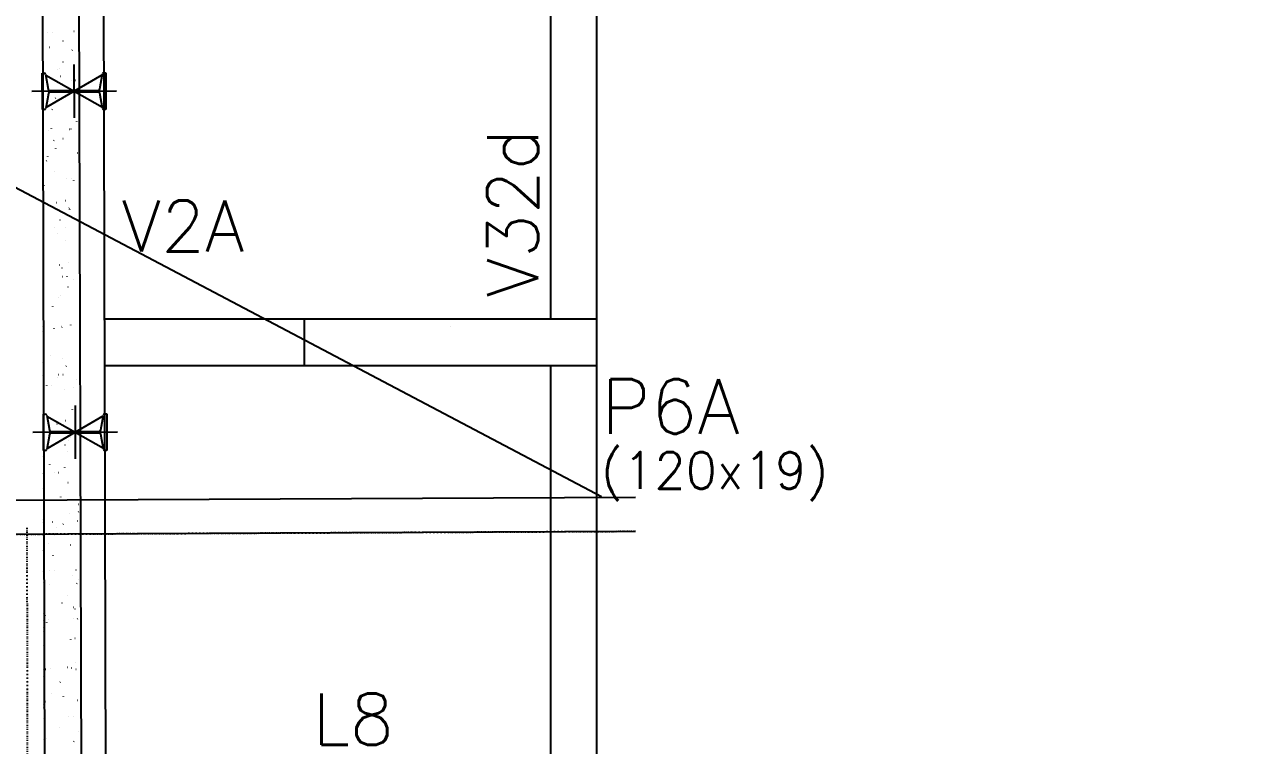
# Model space of a CAD drawing. Extents: x -40810 to 33675, y -2018 to 21213.
# Drawn here: x 19191.5 to 19690.1, y 3449.3 to 3745.4 of the extents above; entities that cross this region are included whole.
import ezdxf

# ---------------------------------------------------------------- set-up
doc = ezdxf.new("R2010")
doc.units = 0
doc.linetypes.add('ESTILO_TQS_0003', pattern=[1.5, 0.5, -0.4, 0.1, -0.5])
doc.layers.get('0').update_dxf_attribs({"color": 1, "lineweight": 9})
for name, color, linetype in [('1', 5, 'Continuous'), ('10', 7, 'Continuous'), ('12', 3, 'Continuous'), ('19', 5, 'Continuous'), ('24', 5, 'ESTILO_TQS_0003'), ('242', 3, 'Continuous'), ('3', 2, 'Continuous'), ('49', 20, 'Continuous'), ('51', 6, 'Continuous'), ('8', 5, 'Continuous'), ('9', 3, 'Continuous')]:
    doc.layers.add(name, color=color, linetype=linetype)
doc.styles.get("Standard").update_dxf_attribs({"font": 'romans.shx', "width": 0.8})

# ---------------------------------------------------------------- blocks, each defined once
blk = doc.blocks.new('_H9EFD498501-010')
for p, q in [((187.456345, 4284.126951), (187.456345, 4284.126951)), ((187.456345, 4284.126951), (187.456345, 4284.126951)), ((187.456345, 4284.126951), (187.456345, 4284.126951)), ((189.785322, 4284.228636), (189.86025, 4284.231908)), ((191.658537, 4284.310423), (191.733466, 4284.313694)), ((200.500114, 4284.696454), (200.575042, 4284.699726)), ((190.513497, 4278.152372), (190.586719, 4278.168605)), ((196.086939, 4280.649569), (196.096729, 4280.723927)), ((187.46714, 4277.477011), (187.46714, 4277.477011)), ((187.46714, 4277.477011), (187.46714, 4277.477011)), ((199.853939, 4276.917305), (199.899597, 4276.976807)), ((193.713059, 4268.914353), (193.758716, 4268.973855)), ((194.598941, 4269.347098), (194.60873, 4269.421456)), ((196.110057, 4272.038182), (196.155714, 4272.097684)), ((187.488057, 4264.591091), (187.488057, 4264.591091)), ((187.488057, 4264.591091), (187.488057, 4264.591091)), ((187.488057, 4264.591091), (187.488057, 4264.591091)), ((187.488977, 4264.024241), (187.488977, 4264.024241)), ((187.488977, 4264.024241), (187.488977, 4264.024241)), ((189.212298, 4264.099483), (189.287226, 4264.102754)), ((191.235494, 4265.421877), (191.308716, 4265.43811)), ((194.896604, 4266.233526), (194.969826, 4266.249759)), ((199.327661, 4264.541129), (199.40259, 4264.5444)), ((201.200876, 4264.622915), (201.275805, 4264.626187)), ((187.494195, 4260.809772), (187.503692, 4260.822149)), ((187.494195, 4260.809772), (187.494195, 4260.809772)), ((193.008153, 4257.263863), (193.017942, 4257.338222)), ((187.508973, 4251.70517), (187.508973, 4251.70517)), ((187.508973, 4251.70517), (187.508973, 4251.70517)), ((191.591381, 4252.610218), (191.664603, 4252.626451)), ((187.521608, 4243.921531), (187.521608, 4243.921531)), ((187.521608, 4243.921531), (187.521608, 4243.921531)), ((187.521608, 4243.921531), (187.521608, 4243.921531)), ((188.039845, 4243.944158), (188.114773, 4243.947429)), ((189.91306, 4244.025944), (189.987989, 4244.029215)), ((191.343944, 4244.622941), (191.353733, 4244.6973)), ((198.754637, 4244.411976), (198.829565, 4244.415247)), ((199.29409, 4244.562005), (199.339747, 4244.621507)), ((201.691088, 4247.685834), (201.736745, 4247.745336)), ((187.52989, 4238.819249), (187.52989, 4238.819249)), ((187.52989, 4238.819249), (187.52989, 4238.819249)), ((187.52989, 4238.819249), (187.52989, 4238.819249)), ((192.313378, 4239.879723), (192.386601, 4239.895956)), ((195.974488, 4240.691372), (196.047711, 4240.707605)), ((189.855945, 4233.32047), (189.865735, 4233.394828)), ((193.039066, 4236.4103), (193.084723, 4236.469801)), ((201.896543, 4234.738488), (201.906332, 4234.812846)), ((187.545422, 4229.250843), (187.545422, 4229.250843)), ((187.545422, 4229.250843), (187.545422, 4229.250843)), ((187.545422, 4229.250843), (187.545422, 4229.250843)), ((189.295183, 4231.531177), (189.340841, 4231.590678)), ((187.550807, 4225.933329), (187.550807, 4225.933329)), ((187.550807, 4225.933329), (187.550807, 4225.933329)), ((187.554239, 4223.818821), (187.554239, 4223.818821)), ((187.554239, 4223.818821), (187.554239, 4223.818821)), ((187.554239, 4223.818821), (187.554239, 4223.818821)), ((192.669265, 4227.068064), (192.742487, 4227.084297)), ((197.582184, 4224.25665), (197.657112, 4224.259922)), ((199.455399, 4224.338437), (199.530328, 4224.341708)), ((200.408544, 4223.436016), (200.418334, 4223.510375)), ((188.265157, 4221.237236), (188.274947, 4221.311594)), ((187.567038, 4215.93449), (187.567038, 4215.93449)), ((187.567038, 4215.93449), (187.567038, 4215.93449)), ((187.571724, 4213.047408), (187.571724, 4213.047408)), ((187.571724, 4213.047408), (187.571724, 4213.047408)), ((187.571724, 4213.047408), (187.571724, 4213.047408)), ((193.391263, 4214.337569), (193.464485, 4214.353802)), ((197.052373, 4215.149218), (197.125595, 4215.165451)), ((198.620098, 4212.057952), (198.665755, 4212.117453)), ((198.817756, 4211.352782), (198.827546, 4211.427141)), ((187.586871, 4203.716111), (187.586871, 4203.716111)), ((188.167583, 4203.741465), (188.242512, 4203.744737)), ((192.479217, 4204.055), (192.524874, 4204.114502)), ((194.876215, 4207.178829), (194.921872, 4207.23833)), ((197.00916, 4204.127497), (197.084088, 4204.130768)), ((187.592641, 4200.161488), (187.592641, 4200.161488)), ((187.592641, 4200.161488), (187.592641, 4200.161488)), ((193.747149, 4201.52591), (193.820371, 4201.542142)), ((197.153547, 4198.71186), (197.163337, 4198.786219)), ((187.59665, 4197.691915), (187.59665, 4197.691915)), ((187.59665, 4197.691915), (187.59665, 4197.691915)), ((194.469147, 4188.795415), (194.542369, 4188.811648)), ((198.130257, 4189.607063), (198.203479, 4189.623296)), ((187.613558, 4187.275567), (187.613558, 4187.275567)), ((187.613558, 4187.275567), (187.613558, 4187.275567)), ((187.613558, 4187.275567), (187.613558, 4187.275567)), ((187.619502, 4183.613401), (187.619502, 4183.613401)), ((187.619502, 4183.613401), (187.619502, 4183.613401)), ((187.619502, 4183.613401), (187.619502, 4183.613401)), ((195.665549, 4187.409389), (195.675338, 4187.483747)), ((195.836707, 4183.972172), (195.911635, 4183.975443)), ((197.709922, 4184.053958), (197.784851, 4184.05723)), ((198.060248, 4179.702652), (198.105905, 4179.762154)), ((200.457246, 4182.826481), (200.502903, 4182.885982)), ((187.634475, 4174.389647), (187.634475, 4174.389647)), ((187.634475, 4174.389647), (187.634475, 4174.389647)), ((194.074761, 4175.326155), (194.08455, 4175.400513)), ((194.825033, 4175.983755), (194.898256, 4175.999988)), ((191.805224, 4171.550946), (191.850881, 4171.610448)), ((187.647877, 4166.132986), (187.647877, 4166.132986)), ((187.647877, 4166.132986), (187.647877, 4166.132986)), ((187.647877, 4166.132986), (187.647877, 4166.132986)), ((187.652134, 4163.510691), (187.652134, 4163.510691)), ((187.652134, 4163.510691), (187.652134, 4163.510691)), ((188.061341, 4166.671823), (188.106999, 4166.731325)), ((195.263683, 4163.843018), (195.338611, 4163.84629)), ((195.547031, 4163.253261), (195.620253, 4163.269494)), ((199.208141, 4164.064909), (199.281363, 4164.081142)), ((187.655391, 4161.503726), (187.655391, 4161.503726)), ((187.655391, 4161.503726), (187.655391, 4161.503726)), ((187.655391, 4161.503726), (187.655391, 4161.503726)), ((192.410552, 4162.685233), (192.420341, 4162.759591)), ((187.676308, 4148.617806), (187.676308, 4148.617806)), ((187.676308, 4148.617806), (187.676308, 4148.617806)), ((190.922553, 4151.382761), (190.932343, 4151.45712)), ((195.902917, 4150.441601), (195.97614, 4150.457834)), ((187.684765, 4143.407981), (187.684765, 4143.407981)), ((187.684765, 4143.407981), (187.684765, 4143.407981)), ((187.684765, 4143.407981), (187.684765, 4143.407981)), ((194.09123, 4143.687693), (194.166158, 4143.690965)), ((195.964445, 4143.76948), (196.039374, 4143.772751)), ((197.386256, 4147.198599), (197.431913, 4147.2581)), ((189.331765, 4139.299527), (189.341555, 4139.373885)), ((191.245375, 4139.195647), (191.291032, 4139.255148)), ((193.642373, 4142.319475), (193.68803, 4142.378977)), ((200.286025, 4138.522755), (200.359247, 4138.538988)), ((201.475152, 4141.498308), (201.484942, 4141.572666)), ((187.697225, 4135.731885), (187.697225, 4135.731885)), ((187.697225, 4135.731885), (187.697225, 4135.731885)), ((187.697225, 4135.731885), (187.697225, 4135.731885)), ((187.699105, 4134.574058), (187.699105, 4134.574058)), ((187.699105, 4134.574058), (187.699105, 4134.574058)), ((196.624915, 4137.711106), (196.698137, 4137.727339)), ((199.884364, 4129.415073), (199.894154, 4129.489432)), ((187.711412, 4126.991726), (187.711412, 4126.991726)), ((187.711412, 4126.991726), (187.711412, 4126.991726)), ((187.717396, 4123.305271), (187.717396, 4123.305271)), ((187.717396, 4123.305271), (187.717396, 4123.305271)), ((193.518206, 4123.55854), (193.593134, 4123.561811)), ((196.980802, 4124.899447), (197.054024, 4124.91568)), ((187.718142, 4122.845965), (187.718142, 4122.845965)), ((187.718142, 4122.845965), (187.718142, 4122.845965)), ((196.826406, 4114.843299), (196.872063, 4114.9028)), ((198.220155, 4116.774151), (198.229945, 4116.84851)), ((199.223404, 4117.967127), (199.269061, 4118.026629)), ((187.739059, 4109.960044), (187.739059, 4109.960044)), ((187.739059, 4109.960044), (187.739059, 4109.960044)), ((187.739059, 4109.960044), (187.739059, 4109.960044)), ((197.702799, 4112.168952), (197.776021, 4112.185185)), ((201.363909, 4112.980601), (201.437131, 4112.996834)), ((190.571382, 4106.691593), (190.617039, 4106.751095)), ((192.345753, 4103.403215), (192.420681, 4103.406486)), ((194.218968, 4103.485001), (194.293897, 4103.488273)), ((196.732157, 4105.47168), (196.741946, 4105.546038)), ((187.750028, 4103.202561), (187.750028, 4103.202561)), ((187.750028, 4103.202561), (187.750028, 4103.202561)), ((187.750028, 4103.202561), (187.750028, 4103.202561)), ((187.750332, 4103.015129), (187.750332, 4103.015129)), ((198.058686, 4099.357293), (198.131908, 4099.373526)), ((187.759976, 4097.074124), (187.759976, 4097.074124)), ((187.759976, 4097.074124), (187.759976, 4097.074124)), ((195.141369, 4093.388446), (195.151158, 4093.462804)), ((202.407437, 4090.490951), (202.453094, 4090.550452)), ((187.780893, 4084.188203), (187.780893, 4084.188203)), ((187.780893, 4084.188203), (187.780893, 4084.188203)), ((187.780893, 4084.188203), (187.780893, 4084.188203)), ((198.780683, 4086.626798), (198.853906, 4086.643031)), ((201.888092, 4083.715708), (201.963021, 4083.718979)), ((202.441793, 4087.438447), (202.515016, 4087.45468)), ((187.782659, 4083.099851), (187.782659, 4083.099851)), ((187.782659, 4083.099851), (187.782659, 4083.099851)), ((191.772729, 4083.274061), (191.847657, 4083.277333)), ((193.47716, 4080.747524), (193.486949, 4080.821882)), ((196.152414, 4082.339245), (196.198071, 4082.398747)), ((190.011533, 4074.336293), (190.05719, 4074.395795)), ((192.408531, 4077.460122), (192.454188, 4077.519624)), ((199.13657, 4073.815138), (199.209792, 4073.831371)), ((187.80156, 4071.4562), (187.80156, 4071.4562)), ((187.80156, 4071.4562), (187.80156, 4071.4562)), ((187.801809, 4071.302283), (187.801809, 4071.302283)), ((187.801809, 4071.302283), (187.801809, 4071.302283)), ((191.989161, 4069.445052), (191.99895, 4069.519411)), ((201.315068, 4063.586554), (201.389997, 4063.589826)), ((187.815291, 4062.997141), (187.815291, 4062.997141)), ((187.815291, 4062.997141), (187.815291, 4062.997141)), ((187.815291, 4062.997141), (187.815291, 4062.997141)), ((190.600276, 4063.118736), (190.675204, 4063.122008)), ((192.473491, 4063.200523), (192.54842, 4063.203794)), ((199.858568, 4061.084644), (199.93179, 4061.100877)), ((202.54176, 4059.560599), (202.551549, 4059.634957)), ((187.822726, 4058.416362), (187.822726, 4058.416362)), ((187.822726, 4058.416362), (187.822726, 4058.416362)), ((187.822726, 4058.416362), (187.822726, 4058.416362)), ((190.398373, 4057.361818), (190.408163, 4057.436177)), ((201.733445, 4057.986897), (201.779102, 4058.046399)), ((195.592564, 4049.983945), (195.638221, 4050.043447)), ((197.989562, 4053.107774), (198.035219, 4053.167276)), ((187.843643, 4045.530442), (187.843643, 4045.530442)), ((187.843643, 4045.530442), (187.843643, 4045.530442)), ((188.734164, 4044.720896), (188.743954, 4044.795255)), ((200.214454, 4048.272984), (200.287676, 4048.289217)), ((200.950972, 4047.477365), (200.960761, 4047.551723)), ((202.01583, 4043.513016), (202.090759, 4043.516287)), ((187.847922, 4042.894431), (187.847922, 4042.894431)), ((187.847922, 4042.894431), (187.847922, 4042.894431)), ((187.852787, 4039.897272), (187.852787, 4039.897272)), ((189.33754, 4041.83224), (189.383198, 4041.891741)), ((190.027252, 4042.989583), (190.10218, 4042.992854)), ((200.142615, 4043.431229), (200.217544, 4043.434501)), ((187.855787, 4038.048962), (187.855787, 4038.048962)), ((199.286763, 4034.836443), (199.296552, 4034.910801)), ((200.936452, 4035.54249), (201.009674, 4035.558723)), ((187.86456, 4032.644521), (187.86456, 4032.644521)), ((187.86456, 4032.644521), (187.86456, 4032.644521)), ((187.86456, 4032.644521), (187.86456, 4032.644521)), ((197.798764, 4023.533971), (197.808554, 4023.60833)), ((201.173595, 4025.631597), (201.219253, 4025.691099)), ((187.880553, 4022.791721), (187.880553, 4022.791721)), ((187.880553, 4022.791721), (187.880553, 4022.791721)), ((187.880553, 4022.791721), (187.880553, 4022.791721)), ((187.885477, 4019.7586), (187.885477, 4019.7586)), ((188.112342, 4019.808895), (188.185564, 4019.825128)), ((188.854799, 4022.834258), (188.929727, 4022.837529)), ((190.728014, 4022.916044), (190.802943, 4022.919316)), ((199.569591, 4023.302076), (199.644519, 4023.305347)), ((201.292338, 4022.73083), (201.36556, 4022.747063)), ((194.918572, 4017.479892), (194.964229, 4017.539393)), ((188.777691, 4009.47694), (188.823348, 4009.536442)), ((191.174689, 4012.600769), (191.220346, 4012.66027)), ((196.207976, 4011.450737), (196.217766, 4011.525095)), ((202.014336, 4010.000335), (202.087558, 4010.016568)), ((187.904015, 4008.338343), (187.904015, 4008.338343)), ((187.904015, 4008.338343), (187.904015, 4008.338343)), ((187.906394, 4006.87268), (187.906394, 4006.87268)), ((187.906394, 4006.87268), (187.906394, 4006.87268)), ((187.906394, 4006.87268), (187.906394, 4006.87268)), ((187.913185, 4002.689011), (187.913185, 4002.689011)), ((187.913185, 4002.689011), (187.913185, 4002.689011)), ((188.281775, 4002.705104), (188.356703, 4002.708376)), ((194.543767, 3998.809815), (194.553557, 3998.884173)), ((198.397138, 4003.146751), (198.472067, 4003.150022)), ((200.270353, 4003.228537), (200.345282, 4003.231808)), ((187.927311, 3993.986759), (187.927311, 3993.986759)), ((189.190226, 3994.266741), (189.263448, 3994.282974)), ((202.370222, 3997.188676), (202.443445, 3997.204909)), ((200.499603, 3993.127544), (200.54526, 3993.187045))]:
    blk.add_line(p, q)

msp = doc.modelspace()

# ---------------------------------------------------------------- linework, layer by layer
at = {"linetype": 'Continuous', "ltscale": 30}
msp.add_lwpolyline([(21144.547, 3975.998), (19571.845, 3975.998), (19571.845, 3955.998), (19481.845, 3955.998), (19481.845, 3970.048), (19426.32, 3970.048), (19426.32, 3614.912), (19426.32, 3259.912)], dxfattribs=at)
at = {"layer": '1'}
for p, q in [((19442.172, 3551.178), (18435.707, 3546.492)), ((19442.237, 3537.178), (18435.772, 3532.492))]:
    msp.add_line(p, q, dxfattribs=at)
for points in [[(19407.32, 3970.412), (19407.32, 3624.412)], [(19426.32, 3614.912), (19426.32, 3970.412)], [(19306.32, 3624.412), (19224.433, 3624.412)], [(19426.32, 3259.912), (19426.32, 3614.912)], [(19224.454, 3605.412), (19306.32, 3605.412)], [(19407.32, 3605.412), (19407.32, 3269.412)]]:
    msp.add_lwpolyline(points, dxfattribs=at)
at = {"layer": '19'}
msp.add_line((18428.926, 4079.277), (19428.235, 3551.548), dxfattribs=at)
at = {"layer": '24'}
for p, q in [((19442.237, 3537.178), (18435.772, 3532.492)), ((19196.762, -121.768), (19192.68, 3538.914))]:
    msp.add_line(p, q, dxfattribs=at)
at = {"layer": '242'}
msp.add_line((19366.32, 3621.412), (19366.32, 3621.412), dxfattribs=at)
at = {"layer": '3'}
msp.add_lwpolyline([(19306.32, 3605.412), (19426.32, 3605.412), (19426.32, 3624.412), (19306.32, 3624.412), (19306.32, 3605.412)], dxfattribs=at)
at = {"layer": '49'}
for p, q in [((19201.237, 2962.844), (19198.356, 4000.998)), ((19216.237, 2962.886), (19213.398, 3985.998)), ((19226.237, 2962.914), (19223.425, 3975.998))]:
    msp.add_line(p, q, dxfattribs=at)
at = {"layer": '51'}
for p, q in [((19198.867, 3725.41), (19199.621, 3725.413)), ((19198.935, 3710.41), (19198.867, 3725.41)), ((19200.232, 3724.933), (19201.324, 3718.797)), ((19200.299, 3724.56), (19223.503, 3711.377)), ((19200.358, 3711.273), (19223.443, 3724.664)), ((19211.852, 3728.877), (19211.95, 3707.059)), ((19222.469, 3718.892), (19223.506, 3725.038)), ((19224.113, 3725.523), (19224.867, 3725.527)), ((19224.867, 3725.527), (19224.934, 3710.527)), ((19229.249, 3718.046), (19194.552, 3717.89)), ((19201.332, 3717.044), (19200.295, 3710.899)), ((19201.934, 3718.317), (19221.863, 3718.407)), ((19221.867, 3717.62), (19201.939, 3717.53)), ((19223.57, 3711.004), (19222.477, 3717.139)), ((19199.689, 3710.413), (19198.935, 3710.41)), ((19224.934, 3710.527), (19224.18, 3710.523)), ((19199.299, 3585.411), (19200.053, 3585.414)), ((19199.366, 3570.411), (19199.299, 3585.411)), ((19200.664, 3584.934), (19201.756, 3578.798)), ((19212.283, 3588.878), (19212.381, 3567.061)), ((19222.901, 3578.894), (19223.938, 3585.039)), ((19224.544, 3585.525), (19225.298, 3585.528)), ((19225.298, 3585.528), (19225.366, 3570.528)), ((19200.73, 3584.561), (19223.935, 3571.378)), ((19200.79, 3571.274), (19223.875, 3584.665)), ((19229.681, 3578.048), (19194.984, 3577.891)), ((19201.764, 3577.046), (19200.727, 3570.9)), ((19202.365, 3578.318), (19222.294, 3578.408)), ((19222.298, 3577.621), (19202.37, 3577.531)), ((19224.001, 3571.005), (19222.909, 3577.141)), ((19200.12, 3570.415), (19199.366, 3570.411)), ((19225.366, 3570.528), (19224.612, 3570.525))]:
    msp.add_line(p, q, dxfattribs=at)
for centre, start, end in [((19199.624, 3724.788), 13.3965, 90.25773), ((19224.116, 3724.898), 90.25773, 167.11896), ((19201.932, 3718.942), 193.39658, 270.36272), ((19201.941, 3716.905), 90.25773, 167.11896), ((19221.86, 3719.032), 270.25773, 347.11896), ((19221.869, 3716.995), 13.3965, 90.25773), ((19199.686, 3711.038), 270.25773, 347.11896), ((19224.177, 3711.148), 193.3965, 270.25773), ((19200.056, 3584.789), 13.3965, 90.25773), ((19224.547, 3584.9), 90.25773, 167.11896), ((19202.364, 3578.943), 193.39658, 270.36272), ((19202.373, 3576.906), 90.25773, 167.11896), ((19222.292, 3579.033), 270.25773, 347.11896), ((19222.301, 3576.996), 13.3965, 90.25773), ((19200.117, 3571.04), 270.25773, 347.11896), ((19224.609, 3571.15), 193.3965, 270.25773)]:
    msp.add_arc(centre, 0.625, start, end, dxfattribs=at)

# ---------------------------------------------------------------- block references
at = {"layer": '19'}
msp.add_blockref('_H9EFD498501-010', (19011.32, -542.088), dxfattribs=at)

# ---------------------------------------------------------------- texts
at = {"layer": '10'}
msp.add_text('L8', height=21, dxfattribs=at).set_placement((19309.755, 3449.657))
at = {"layer": '12'}
msp.add_text('(120x19)', height=15, dxfattribs=at).set_placement((19428.07, 3554.787))
at = {"layer": '8'}
msp.add_text('V32d', height=21, rotation=90, dxfattribs=at).set_placement((19402.318, 3633.291))
msp.add_text('V2A', height=21, dxfattribs=at).set_placement((19231.409, 3652.161))
at = {"layer": '9'}
msp.add_text('P6A', height=22.5, dxfattribs=at).set_placement((19428.07, 3577.287))

doc.saveas('drawing.dxf')
